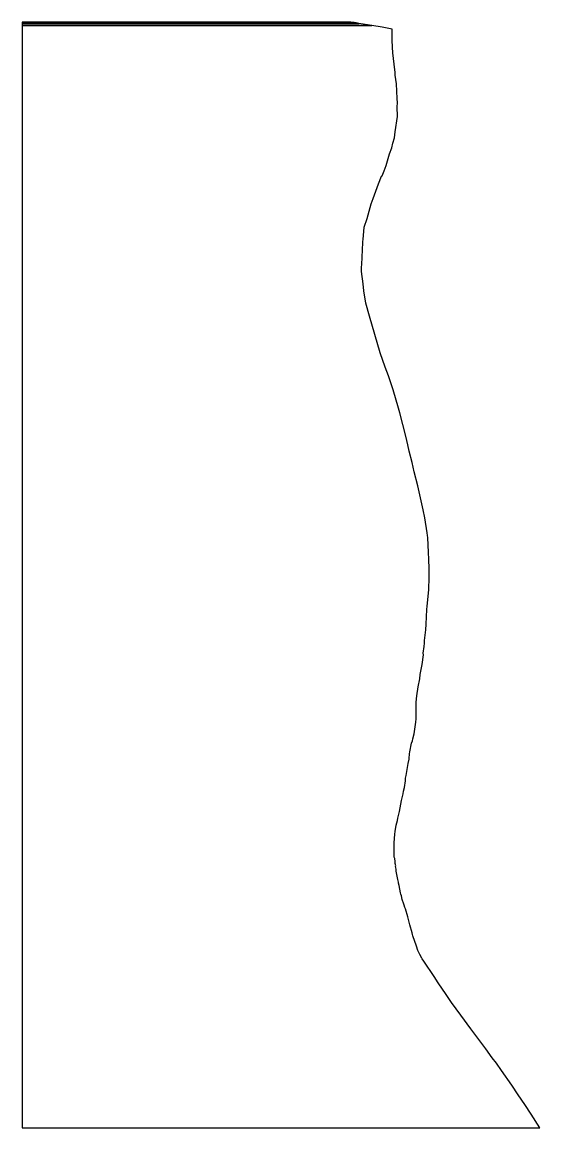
# Model space of a CAD drawing. Extents: x -56 to 30, y -92 to 92.
import ezdxf

# ---------------------------------------------------------------- set-up
doc = ezdxf.new("R2010")
doc.units = 0
doc.layers.add('45_135000', color=7, linetype='CONTINUOUS')

msp = doc.modelspace()

# ---------------------------------------------------------------- linework, layer by layer
at = {"layer": '45_135000', "color": 5}
for points in [[(-51.858, 91.953), (-0.834, 91.953), (-1.383, 92.04401), (-56.17, 92.04401), (-56.17, 91.953), (-51.858, 91.953)], [(-52.316, 91.901), (-0.528, 91.901), (-0.794, 91.94601), (-56.17, 91.94601), (-56.17, 91.901), (-52.316, 91.901)], [(-56.17, 91.87701), (-56.17, 91.827), (-0.082, 91.827), (-0.517, 91.898), (-56.17, 91.898), (-56.17, 91.87701)], [(-56.17, 91.59), (-56.17, 91.464), (2.086, 91.464), (-0.049, 91.82001), (-56.17, 91.82001), (-56.17, 91.59)], [(3.788, 91.179), (2.119, 91.46001), (-56.17, 91.46001), (-56.17, -92.11401), (30.089, -92.11401), (28.611, -89.828), (27.592, -88.22201), (26.472, -86.605), (25.418, -84.979), (23.684, -82.57401), (22.834, -81.359), (22.128, -80.44701), (21.08, -78.97), (18.604, -75.606), (16.915, -73.343), (15.38, -71.222), (14.467, -69.91801), (13.122, -67.96201), (12.465, -66.9), (10.75, -64.36501), (10.491, -63.971), (10.444, -63.853), (10.081, -63.247), (10.078, -63.228), (9.752, -62.582), (9.537, -61.873), (9.534, -61.845), (8.933, -60.116), (8.865, -59.887), (8.822, -59.625), (8.444, -58.283), (8.088, -56.959), (7.681, -55.618), (7.605, -55.389), (7.453, -55.022), (7.415, -54.852), (7.158, -54.093), (7.01, -53.442), (6.912, -53.169), (6.876, -52.965), (6.624, -51.766), (6.525, -51.361), (6.514, -51.219), (6.402, -50.756), (6.164, -49.35), (6.137, -49.053), (6.061, -48.57), (6.069, -48.462), (5.962, -48.088), (5.97, -47.723), (5.932, -47.248), (5.83, -47.033), (5.826, -46.81), (5.833, -46.625), (5.829, -44.65), (5.902, -43.209), (5.952, -42.733), (6.172, -41.694), (6.36, -40.927), (6.435, -40.547), (6.696, -39.431), (7.02, -37.605), (7.29, -36.501), (7.352, -36.04), (7.515, -35.415), (7.676, -34.339), (7.723, -33.861), (7.792, -33.4), (8.163, -31.423), (8.286, -30.688), (8.301, -30.368), (8.346, -30.059), (8.341, -29.915), (8.355, -29.823), (8.449, -29.46), (8.705, -28.025), (8.872, -27.641), (8.936, -27.305), (9.155, -26.503), (9.42, -24.532), (9.481, -24.001), (9.489, -23.216), (9.501, -23.133), (9.504, -22.973), (9.481, -21.202), (9.567, -20.164), (9.838, -18.666), (10.101, -17.34), (10.155, -16.597), (10.474, -14.947), (10.672, -13.338), (10.658, -13.047), (10.803, -11.954), (10.846, -11.398), (10.839, -10.96), (11.075, -9.141), (11.152, -8.211), (11.26, -5.8), (11.296, -5.238), (11.58, -2.478), (11.665, -0.373), (11.618, 0.367), (11.619, 1.012), (11.57, 2.599), (11.557, 3.728), (11.41, 6.235), (11.384, 6.52), (11.315, 6.988), (10.909, 9.485), (10.631, 10.83), (9.731, 14.827), (9.15, 17.162), (8.796, 18.713), (8.321, 20.605), (8.116, 21.65), (7.778, 23.066), (6.776, 26.999), (6.557, 27.756), (5.62, 30.805), (4.856, 33.151), (4.329, 34.576), (3.504, 36.966), (1.716, 43.051), (1.094, 45.241), (0.768, 47.293), (0.666, 48.469), (0.391, 50.535), (0.346, 51.245), (0.432, 51.66), (0.565, 55.358), (0.576, 55.503), (0.628, 55.867), (0.832, 57.907), (1.341, 59.343), (1.99, 61.756), (2.331, 62.646), (3.215, 65.098), (3.703, 66.37701), (3.796, 66.431), (4.129, 67.261), (4.475, 68.162), (5.049, 70.089), (5.396, 71.089), (5.6, 71.873), (5.866, 72.785), (6, 73.788), (6.361, 76.315), (6.327, 77.944), (6.353, 78.58501), (6.325, 79.29501), (6.184, 81.762), (5.996, 83.18201), (5.962, 83.73), (5.929, 84.119), (5.57, 86.914), (5.539, 87.89301), (5.459, 89.05701), (5.476, 89.83601), (5.48, 90.896), (3.788, 91.179)]]:
    msp.add_lwpolyline(points, dxfattribs=at)

doc.saveas('drawing.dxf')
